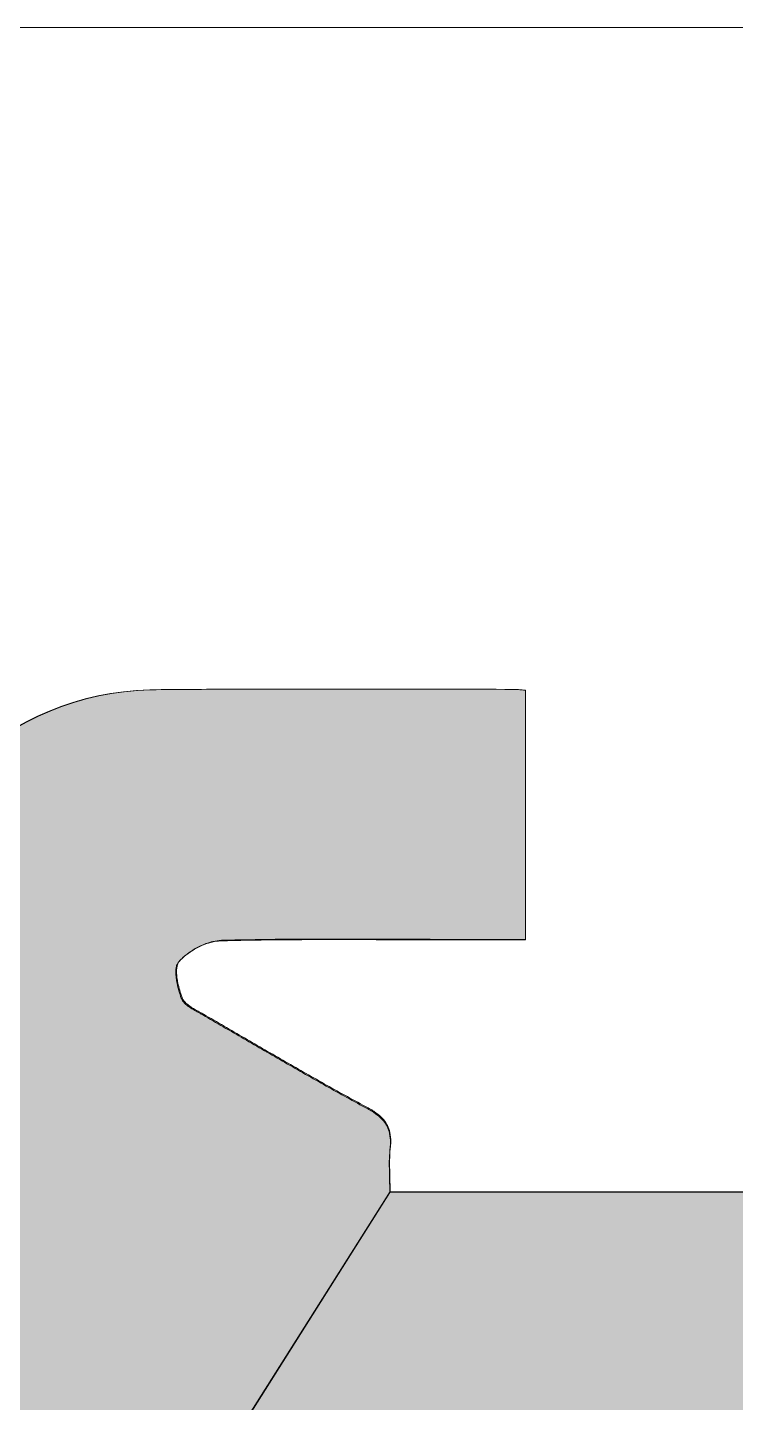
# Model space of a CAD drawing. Header units: millimetres. Extents: x 1563.6 to 1623.6, y 451.3 to 517.1.
# Drawn here: x 1587.57 to 1593.42, y 505.7 to 517.07 of the extents above; entities that cross this region are included whole.
import ezdxf

# ---------------------------------------------------------------- set-up
doc = ezdxf.new("R2010")
doc.units = ezdxf.units.MM
doc.layers.add('GSBWFILL', color=4, linetype='Continuous', lineweight=0)

# ---------------------------------------------------------------- blocks, each defined once
blk = doc.blocks.new('*U17')
at = {"layer": 'GSBWFILL', "linetype": 'Continuous', "transparency": 33554687}
blk.add_lwpolyline([(-300, -300), (300, -300), (300, 300), (-300, 300), (-300, -300)], close=True, dxfattribs=at)
blk = doc.blocks.new('*U2')
at = {"layer": 'GSBWFILL'}
h = blk.add_hatch(color=7, dxfattribs=at)
h.dxf.hatch_style = 1
edge = h.paths.add_edge_path()
edge.add_arc((-223.7118479342503, 123.9019255798397), 134.5399867888888, 0.4755107794100787, 8.80963096318299)
edge.add_arc((-210.4797245235851, 126.6626116052119), 121.0431962083983, 8.477530734480249, 38.35285450898328)
edge.add_arc((-222.6771712527571, 117.762267481104), 136.1324476578282, 38.10501252996854, 44.36545297782028)
edge.add_arc((-121.0654888848943, 217.1058267518998), 5.97348926432993, 217.5241994949239, 224.0774512428911, ccw=False)
edge.add_arc((-119.6496886883905, 218.2206499331244), 7.775420370937713, 206.5432164093957, 217.6848630755313, ccw=False)
edge.add_arc((-121.1823994090455, 217.4493025016609), 6.059569156575277, 200.8807459599074, 206.4948147007173, ccw=False)
edge.add_arc((-123.1098741038451, 216.7387014378949), 4.005473820836881, 191.400431979921, 201.2106992593388, ccw=False)
edge.add_arc((-124.6017478908906, 216.4347336505485), 2.482953373333588, 181.449712178951, 191.3293687231687, ccw=False)
edge.add_arc((-125.5096235873533, 216.4099418274572), 1.574742098153681, 169.365460057047, 181.3836733278239, ccw=False)
edge.add_arc((-125.870049468888, 216.4685291345825), 1.209727848277359, 161.6424229290058, 168.9423497328774, ccw=False)
edge.add_arc((277.6262405145436, 80.70267076963151), 426.9345396466999, 160.4931002721374, 161.4039488722066, ccw=False)
edge.add_arc((558.9923459012739, -18.78473242792063), 725.3714848003207, 159.9690240346271, 160.5070749021005, ccw=False)
edge.add_arc((1779.387037351921, -460.4718900934607), 2023.234116469964, 159.6649004247251, 160.0554270509742, ccw=False)
edge.add_line((-117.751490793137, 242.6224812931949), (-98.61455024565541, 283.6579640261961))
edge.add_arc((-89.02204647977996, 293.8166885303995), 13.97196521791539, 222.80325368328, 226.6420839859794, ccw=False)
edge.add_arc((-93.0935448192549, 290.1158642183246), 8.470250352454748, 212.9035279255884, 223.1499375003056, ccw=False)
edge.add_arc((-95.81713311549281, 288.3753431437624), 5.238097694853753, 193.3711560833599, 213.1026763863605, ccw=False)
edge.add_arc((-95.99418188078083, 288.2661634905954), 5.041022254349, 174.9549987676803, 192.6292135645765, ccw=False)
edge.add_arc((-93.82830162210541, 288.099189665326), 7.213235507483956, 165.6201205405795, 175.1467191579683, ccw=False)
edge.add_arc((-89.51862839604087, 287.0078741764254), 11.6589239040249, 158.1367239465815, 165.6848970760804, ccw=False)
edge.add_arc((-439.9938428911602, 424.5502973985891), 364.8394910145263, 338.5866301753918, 339.7380673343111)
edge.add_arc((-2834.589810552122, 1284.979759358675), 2909.317334710531, 340.1731676682554, 340.6065343007786)
edge.add_arc((-77.35231624824152, 314.4175190291196), 13.75474119112547, 156.2026111756729, 160.8459239299284, ccw=False)
edge.add_arc((-85.07976196690628, 317.8485924126755), 5.299890280764298, 145.5512016197486, 156.4329316615372, ccw=False)
edge.add_arc((-86.96909129472867, 319.179413848351), 2.989221466017819, 108.7043257140165, 146.1013528633297, ccw=False)
edge.add_arc((-86.36625119501116, 317.0825511828162), 5.169657179073787, 88.805423602796, 107.58009994873089, ccw=False)
edge.add_line((-86.2584753152066, 322.2510847958328), (-59.65949203413149, 364.4177184511472))
edge.add_arc((-134.5472718022597, 364.3684100032009), 74.8877960012358, 0.03772532130261086, 1.225898699169524)
edge.add_arc((-347.4375005394651, 359.9637985679854), 287.823570726563, 1.195831460359507, 1.485127826404453)
edge.add_arc((23.64394459424062, 369.6158719215487), 83.38338614899295, 180.5627439548819, 181.5066624243537, ccw=False)
edge.add_arc((-20.0114470365689, 369.1728725290907), 39.72575173215639, 179.2705784563338, 180.5422444428694, ccw=False)
edge.add_arc((-37.66301254919257, 369.4853397426453), 22.07181312321053, 174.5064062645738, 179.4983137412408, ccw=False)
edge.add_arc((-42.37696748890365, 369.8725308725721), 17.34256738948383, 173.5908765311599, 174.2887695561098, ccw=False)
edge.add_arc((-68.97379924196099, 372.9165511141239), 9.428000420590589, 353.2501478581731, 361.9209803998004)
edge.add_arc((-65.63766495773707, 373.0415200983001), 6.089565933030407, 1.79802845456364, 15.87804840832888)
edge.add_arc((-64.56937489735095, 373.3067596888682), 4.989606440337885, 16.30469916908217, 43.14355684707483)
edge.add_arc((-66.16620286408124, 371.8447019992288), 7.154561444095036, 42.94193104089826, 54.26621768280766)
edge.add_arc((-67.89143807384148, 369.5702583879472), 10.0086483469448, 53.85334900128733, 57.90276310818487)
edge.add_arc((-69.43267603174314, 367.1669704460491), 12.86356843482195, 57.77515116980135, 61.84861549258692)
edge.add_arc((157.6434429292231, 787.7733800003509), 465.1253459441937, 240.645300425097, 241.6304990109868, ccw=False)
edge.add_arc((302.5553234628707, 1045.826422907508), 761.0827797094732, 240.0578410022031, 240.6600541425519, ccw=False)
edge.add_arc((841.3900008324036, 1981.297056690152), 1840.642002821037, 239.8088238574419, 240.0578710657893, ccw=False)
edge.add_arc((16657.66168111352, 29234.09178353771), 33350.4691298864, 239.8539057923182, 239.867650593851, ccw=False)
edge.add_arc((-105.9807160492176, 368.6057799482688), 29.70468388909368, 60.07829531608512, 61.23067955988356)
edge.add_arc((-65.88181486095678, 442.0231244694319), 53.94964814570941, 240.4327539623165, 241.4275229773295, ccw=False)
edge.add_arc((-84.91253210975364, 408.4718773471573), 15.37693309383298, 237.50578836730512, 240.4208199511366, ccw=False)
edge.add_arc((-88.74774027576035, 402.4303712723857), 8.220928664413185, 233.208626429408, 237.43055853630779, ccw=False)
edge.add_arc((-90.32565082367049, 400.3050702939984), 5.57393405780574, 228.6462241947897, 233.11380627678778, ccw=False)
edge.add_arc((-91.7079468302434, 398.7623022255615), 3.502619771682917, 217.844618679121, 228.9455080888514, ccw=False)
edge.add_arc((-92.72307006745915, 397.9687392566914), 2.214134682725438, 203.0885264505859, 217.7447798146839, ccw=False)
edge.add_arc((-93.04328431816903, 397.8140388376615), 1.858978695746498, 200.683391235177, 202.5726983427987, ccw=False)
edge.add_arc((-79.37684331935907, 402.9344801632949), 16.45316854560637, 191.4843680947492, 200.5558453101, ccw=False)
edge.add_arc((-83.66284819018657, 402.0432897692971), 12.07555356021352, 187.1429820699558, 191.3894636029873, ccw=False)
edge.add_arc((-86.68765302281655, 401.6561279550531), 9.026086037564816, 183.0184990597586, 187.0919772216477, ccw=False)
edge.add_arc((-90.0360887428798, 401.5088341113444), 5.674615033765832, 174.3882159360975, 183.3136690338511, ccw=False)
edge.add_arc((-92.40569361435878, 401.7393487421115), 3.293826285467299, 163.820015944928, 174.3480668203581, ccw=False)
edge.add_arc((-93.68425402680926, 402.1074579696361), 1.963334477330586, 150.3166177258855, 163.7397858207579, ccw=False)
edge.add_arc((-94.13989863215576, 402.3521651142638), 1.446359941934045, 138.5918199948672, 149.7999371451818, ccw=False)
edge.add_arc((-88.06070030575492, 396.8368623238047), 9.654478642452457, 129.219404182049, 137.9053331908208, ccw=False)
edge.add_arc((-86.46094522017472, 394.8843717350112), 12.17864529682977, 110.7870391582205, 129.242152246102, ccw=False)
edge.add_arc((-87.31463683101545, 397.0624310185283), 9.83942545731361, 103.22642390879611, 110.64065846857139, ccw=False)
edge.add_arc((-87.88391806367748, 399.5666988333145), 7.27135996915823, 92.02052870698878, 103.37452921545832, ccw=False)
edge.add_arc((-74.26394865500811, -86.54077138692259), 493.5694093743288, 90.5547970817338, 91.61104085835899, ccw=False)
edge.add_arc((-70.9774157990916, -425.9119517233435), 832.9565030315563, 89.92878565951781, 90.55481681372453, ccw=False)
edge.add_arc((-68.26183802978484, -2249.872446248859), 2656.916885472202, 89.64363118277191, 90.03623474988018, ccw=False)
edge.add_line((-51.73642846070899, 406.9930466103268), (-36.80141362016249, 406.9930727571526))
edge.add_line((-36.80141362016249, 406.9930727571526), (-36.80141362016249, 449.0772425909371))
edge.add_arc((-34.04274550337349, 485.6261637610062), 36.65288376750884, 265.1688720097481, 265.6835688033881, ccw=False)
edge.add_arc((-26.03243354749049, 577.5645571003449), 128.939486517036, 264.692805850648, 265.06272532411856, ccw=False)
edge.add_arc((-39.69398411469093, 429.5865210002053), 19.66799565898402, 84.93848453566422, 85.96842314595551)
edge.add_arc((-38.96507280759664, 439.7948786076901), 9.433656761923489, 86.02549226497418, 88.0289950720085)
edge.add_arc((-38.85639307195952, 442.6693432122175), 6.557162153675987, 88.11420567977567, 89.98130237737364)
edge.add_arc((-68.67952065716318, -10703.31976443073), 11152.58615024978, 89.8467741957108, 90.08278238910962)
edge.add_arc((-78.68508465607874, -1870.830981324288), 2320.093766572852, 90.1508392572592, 90.52898338373346)
edge.add_arc((-98.73159981874204, 401.0730781036236), 48.11043504154588, 91.63589449400153, 173.5174155955244)
edge.add_arc((-96.05572425027881, 400.439875938592), 50.84174281453301, 173.1488528495179, 178.8729654020761)
edge.add_arc((-97.94242466634627, 400.2787899245836), 48.95897687105431, 178.6410562718858, 193.3521310190619)
edge.add_arc((-100.8642652654781, 399.799739357956), 46.00595966085179, 193.6119895502309, 215.3288845381191)
edge.add_arc((-93.58992439559884, 404.8892637115531), 54.88384373414002, 215.2722433525226, 226.8996180800363)
edge.add_arc((-87.68376675799948, 410.8895296333959), 63.30089251983878, 226.7072106464439, 229.3264038653094)
edge.add_arc((-113.164150186622, 381.3286724734637), 24.27416894121708, 229.4655488853245, 230.6015313250234)
edge.add_arc((-155.170525986967, 329.9758619952949), 42.07081627759504, 49.72851742303288, 50.78359669847629, ccw=False)
edge.add_arc((-136.0987966469019, 352.4886185194705), 12.56564616399294, 46.76166635278889, 49.724270187213676, ccw=False)
edge.add_arc((-132.3141434502645, 356.546443163188), 7.016896149462742, 43.51902364316072, 46.57720076751292, ccw=False)
edge.add_arc((-129.9597410697964, 358.7435359749202), 3.79680661764575, 35.24732601794773, 43.94183395261979, ccw=False)
edge.add_arc((-128.5773511212109, 359.7248661551298), 2.101522857332099, 25.39335602795552, 35.148237557687594, ccw=False)
edge.add_arc((-127.8376492879829, 360.0784288497613), 1.28167075517404, 12.92900887028992, 25.295158089162726, ccw=False)
edge.add_arc((-127.5038582512244, 360.1603621853835), 0.9380241776107746, -0.5254913227299198, 12.613060739336504, ccw=False)
edge.add_arc((-62.11159232896404, 359.1203188430362), 64.46253356557236, 179.083193041483, 180.1252102565045)
edge.add_arc((-15.93023011287866, 359.3566390895425), 110.6443847908113, 180.1953244945761, 181.4216236666816)
edge.add_arc((-3046.79001479415, 282.020126385719), 2921.201940572069, 1.392975570446879, 1.4631791610934783, ccw=False)
edge.add_arc((-212.1703276346772, 351.1781031086574), 85.73904900235686, -0.7448187472759855, 1.2399274529980744, ccw=False)
edge.add_arc((-170.6310579112707, 350.6760700593957), 44.19677935809872, 355.4106147934582, 359.20593759206844, ccw=False)
edge.add_arc((-154.9538522584913, 349.4452313833398), 28.47136787464574, 349.57774159056197, 355.3552583018394, ccw=False)
edge.add_arc((-147.5212605934052, 348.1319491803327), 20.92389717705182, 341.69872667266395, 349.4327480169697, ccw=False)
edge.add_arc((-1312.070910397398, 740.1988731006315), 1249.700378518334, 340.5168690579108, 341.3983677612949, ccw=False)
edge.add_arc((-2217.062318007036, 1059.770402770591), 2209.458279082639, 340.0329426363565, 340.5316084123385, ccw=False)
edge.add_arc((-7260.346074391168, 2879.679838794106), 7571.057078202695, 339.83014570291687, 340.12123155270126, ccw=False)
edge.add_arc((27232.34552701969, -9615.867421679215), 29115.33641324562, 160.1528388466268, 160.2147466238369)
edge.add_arc((-214.4511466484384, 121.5966743593163), 128.1911528169647, 66.94617983621157, 92.0875091802733)
edge.add_arc((-215.095552931319, 127.212736168816), 122.5561327368344, 91.88208229695663, 116.3208192564342)
edge.add_arc((-214.5221260606725, 125.018490885704), 124.7779901891761, 116.1100798154996, 180)
edge.add_line((-339.3001162498486, 125.018490885704), (-304.5097861289611, 125.018490885704))
edge.add_arc((-214.5962789333931, 124.8594819036094), 89.91364779644881, 149.2192607166227, 179.8986744665489, ccw=False)
edge.add_arc((-214.2118581033369, 124.8615975640119), 90.24305174130518, 81.55527457727942, 149.3453190556067, ccw=False)
edge.add_arc((-212.3216697132263, 141.1609501455682), 73.84469155786692, 67.90596698249959, 81.14874062657452, ccw=False)
edge.add_line((-184.5466306122869, 209.5830640724105), (-226.612782014465, 147.0283250149531))
edge.add_arc((-208.7442589562104, 134.8083508463266), 21.64744522952475, 145.63245016018, 165.120924709063)
edge.add_arc((-212.814233865119, 135.6152651009328), 17.50874659073025, 164.2529531188408, 217.2452114528448)
edge.add_arc((-212.8142338651192, 135.6152651009324), 17.50874659072988, 217.2452114528442, 247.8129560284334)
edge.add_arc((-211.3856846509699, 139.2573184209082), 21.42065730942976, 247.953596754671, 265.8062880783148)
edge.add_arc((-211.71616137304, 133.597724249004), 15.75227480586874, 265.499708844744, 303.8113182216615)
edge.add_arc((-212.8989097110858, 135.4020040839775), 17.90956953593923, 303.7431962955527, 318.6292060170891)
edge.add_arc((-223.4923541161126, 144.4934171381175), 31.86868383921088, 318.9508210181974, 322.3309773639823)
edge.add_line((-198.2665685563597, 125.018490885704), (-193.6028757767697, 130.919713148104))
edge.add_line((-193.6028757767697, 130.919713148104), (-149.6160788184109, 187.194007427094))
edge.add_arc((-211.7920690060033, 125.1463113422305), 87.83945779231094, -0.08337455015168871, 44.94082684043673, ccw=False)
edge.add_line((-123.9527042133429, 125.018490885704), (-89.17649448738818, 125.018490885704))
h = blk.add_hatch(color=7, dxfattribs=at)
h.dxf.hatch_style = 1
h.paths.add_polyline_path([(106.2319230399358, 364.3144515610101), (90.94842329959172, 321.8031504425254), (-86.2584753152066, 322.2510847958328), (-59.65949203413149, 364.4177184511472)])
at = {"layer": 'GSBWFILL', "color": 7}
for points in [[(106.2319230399358, 364.3144515610101), (-59.65949203413149, 364.4177184511472, 0.005184430830933229), (-59.67661649452359, 365.9705846855867, 0.001262294195825021), (-59.71061377764065, 367.4234567462889, -0.004118644578939174), (-59.7354197363895, 368.7969155783193, -0.005548746557639913), (-59.73397956715891, 369.6785997689584, -0.02178475054332626), (-59.63344781952739, 371.5983727707725, -0.003045142190391005), (-59.61114655245976, 371.808432642826, 0.03785170602552033), (-59.55109727963256, 373.2325885482804, 0.06151308669840596), (-59.7804391036627, 374.7075688812255, 0.1176448931808976), (-60.92874531230311, 376.7187955406633, 0.0494517738644483), (-61.98779642875454, 377.6523408583997, 0.01767074115064221), (-62.57326544626014, 378.0490602865674, 0.01777571297664161), (-63.36360831675321, 378.5088314021804, -0.004298766256676257), (-70.367877319499, 382.3693527902841, -0.002627656572061137), (-77.3204834619971, 386.3255746264166, -0.001086673872377389), (-84.24463532085767, 390.3339826678601, -5.997301051681653e-05), (-91.16354147272497, 394.3510626719197, 0.00502826720230352), (-91.6843157259984, 394.6438517422638, -0.004340525910632899), (-92.50298423658543, 395.0989529144653, -0.01271991067854666), (-93.17324201226094, 395.5022688997586, -0.01842373813931936), (-93.671279394641, 395.8468744317832, -0.01949597376466638), (-94.00838521529906, 396.1210281955626, -0.04847468260353813), (-94.47388677038018, 396.6133672538743, -0.06403728871357049), (-94.7598526614299, 397.1004598902745, -0.008243844147922764), (-94.78244524871045, 397.15744074985, -0.03960247048268013), (-95.50060398687239, 399.6586448306078, -0.01853089178925676), (-95.64468260010628, 400.5417445788852, -0.01777577338020219), (-95.70121613340072, 401.1808288817964, -0.03896433680987794), (-95.68350710017668, 402.0637410216522, -0.04596962801214779), (-95.56905503417622, 402.6571919348443, -0.05863668426580585), (-95.38995028638666, 403.0797143864, -0.04894366195161832), (-95.2246926673158, 403.3088149890417, -0.03791767133080687), (-94.1651471585703, 404.3164803941826, -0.08070012723723491), (-90.783091473839, 406.270260063461, -0.03236199160706424), (-89.56589585080948, 406.640850833708, -0.04958174295886602), (-88.14028854475029, 406.8335378970004, -0.004608765532202383), (-79.0431242100569, 407.0054993427201, -0.002731583009155606), (-69.94211384064394, 407.0439079069337, -0.001713057900970443), (-51.73642846070899, 406.9930466103268), (-36.80141362016249, 406.9930727571526), (-36.80141362016249, 449.0772425909371, -0.002245792200220378), (-37.1296224733189, 449.1034984824845, -0.001614079596518968), (-37.95877019905149, 449.1778222818656, 0.004493985213746161), (-38.31120127795495, 449.2058473104597, 0.00874215283574453), (-38.64061405968161, 449.2229540434663, 0.008146926443087154), (-38.85425323998035, 449.2265050167424, 0.001029780373132387), (-84.7930531529507, 449.2547451976969, 0.001649966510794881), (-100.1050500740605, 449.1639046122517, 0.3732955656293302), (-146.5344272732621, 406.5048040945211, 0.02498134743841488)], [(-86.2584753152066, 322.2510847958328), (-59.65949203413149, 364.4177184511472, 0.005184430830933229), (-59.67661649452359, 365.9705846855867, 0.001262294195825021), (-59.71061377764065, 367.4234567462889, -0.004118644578939174), (-59.7354197363895, 368.7969155783193, -0.005548746557639913), (-59.73397956715891, 369.6785997689584, -0.02178475054332626), (-59.63344781952739, 371.5983727707725, -0.003045142190391005), (-59.61114655245976, 371.808432642826, 0.03785170602552033), (-59.55109727963256, 373.2325885482804, 0.06151308669840596), (-59.7804391036627, 374.7075688812255, 0.1176448931808976), (-60.92874531230311, 376.7187955406633, 0.0494517738644483), (-61.98779642875454, 377.6523408583997, 0.01767074115064221), (-62.57326544626014, 378.0490602865674, 0.01777571297664161), (-63.36360831675321, 378.5088314021804, -0.004298766256676257), (-70.367877319499, 382.3693527902841, -0.002627656572061137), (-77.3204834619971, 386.3255746264166, -0.001086673872377389), (-84.24463532085767, 390.3339826678601, -5.997301051681653e-05), (-91.16354147272497, 394.3510626719197, 0.00502826720230352), (-91.6843157259984, 394.6438517422638, -0.004340525910632899), (-92.50298423658543, 395.0989529144653, -0.01271991067854666), (-93.17324201226094, 395.5022688997586, -0.01842373813931936), (-93.671279394641, 395.8468744317832, -0.01949597376466638), (-94.00838521529906, 396.1210281955626, -0.04847468260353813), (-94.47388677038018, 396.6133672538743, -0.06403728871357049), (-94.7598526614299, 397.1004598902745, -0.008243844147922764), (-94.78244524871045, 397.15744074985, -0.03960247048268013), (-95.50060398687239, 399.6586448306078, -0.01853089178925676), (-95.64468260010628, 400.5417445788852, -0.01777577338020219), (-95.70121613340072, 401.1808288817964, -0.03896433680987794), (-95.68350710017668, 402.0637410216522, -0.04596962801214779), (-95.56905503417622, 402.6571919348443, -0.05863668426580585), (-95.38995028638666, 403.0797143864, -0.04894366195161832), (-95.2246926673158, 403.3088149890417, -0.03791767133080687), (-94.1651471585703, 404.3164803941826, -0.08070012723723491), (-90.783091473839, 406.270260063461, -0.03236199160706424), (-89.56589585080948, 406.640850833708, -0.04958174295886602), (-88.14028854475029, 406.8335378970004, -0.004608765532202383), (-79.0431242100569, 407.0054993427201, -0.002731583009155606), (-69.94211384064394, 407.0439079069337, -0.001713057900970443), (-51.73642846070899, 406.9930466103268), (-36.80141362016249, 406.9930727571526), (-36.80141362016249, 449.0772425909371, -0.002245792200220378), (-37.1296224733189, 449.1034984824845, -0.001614079596518968), (-37.95877019905149, 449.1778222818656, 0.004493985213746161), (-38.31120127795495, 449.2058473104597, 0.00874215283574453), (-38.64061405968161, 449.2229540434663, 0.008146926443087154), (-38.85425323998035, 449.2265050167424, 0.001029780373132387), (-84.7930531529507, 449.2547451976969, 0.001649966510794881), (-100.1050500740605, 449.1639046122517, 0.3732955656293302), (-146.5344272732621, 406.5048040945211, 0.02498134743841488)]]:
    blk.add_lwpolyline(points, format="xyb", dxfattribs=at)
blk.add_lwpolyline([(106.2319230399358, 364.3144515610101), (90.94842329959172, 321.8031504425254), (-86.2584753152066, 322.2510847958328), (-59.65949203413149, 364.4177184511472)], close=True, dxfattribs=at)

msp = doc.modelspace()

# ---------------------------------------------------------------- linework, layer by layer
at = {"layer": 'GSBWFILL', "linetype": 'Continuous'}
msp.add_lwpolyline([(1598.70474150129, 507.4324020276117), (1590.564112436758, 507.4374695438955, 0.005184430830933229), (1590.563272104666, 507.5136718476481, 0.001262294195825021), (1590.561603788852, 507.5849672339652, -0.004118644578939174), (1590.560386510016, 507.652365651671, -0.005548746557639913), (1590.560457182048, 507.6956316877395, -0.02178475054332626), (1590.565390479328, 507.7898388526426, -0.003045142190391005), (1590.56648484785, 507.8001469177041, 0.03785170602552033), (1590.569431587774, 507.8700331438911, 0.06151308669840596), (1590.55817731812, 507.9424134280826, 0.1176448931808976), (1590.501827597474, 508.0411084099288, 0.0494517738644483), (1590.449857805694, 508.0869193769595, 0.01767074115064221), (1590.421127650501, 508.1063872059967, 0.01777571297664161), (1590.382343918748, 508.1289491095474, -0.004298766256676257), (1590.038630196165, 508.3183927441214, -0.002627656572061137), (1589.697451675187, 508.5125325942793, -0.001086673872377389), (1589.357669463767, 508.7092333276482, -5.997301051681653e-05), (1589.018144669856, 508.9063596118564, 0.00502826720230352), (1588.992589218296, 508.9207273669012, -0.004340525910632899), (1588.952415489784, 508.9430601068327, -0.01271991067854666), (1588.919524577817, 508.9628516423417, -0.01842373813931936), (1588.895084870745, 508.9797621365258, -0.01949597376466638), (1588.878542402647, 508.993215419184, -0.04847468260353813), (1588.855699294779, 509.0173754979073, -0.06403728871357049), (1588.841666367017, 509.0412781240391, -0.008243844147922764), (1588.840557702819, 509.0440742906845, -0.03960247048268013), (1588.805316193219, 509.1668134609246, -0.01853089178925676), (1588.798245962696, 509.2101489612849, -0.01777577338020219), (1588.795471747261, 509.2415101275552, -0.03896433680987794), (1588.796340765531, 509.2848364215887, -0.04596962801214779), (1588.801957161138, 509.3139582646338, -0.05863668426580585), (1588.810746195308, 509.334692300497, -0.04894366195161832), (1588.818855722713, 509.3459347329263, -0.03791767133080687), (1588.870849775328, 509.3953829233631, -0.08070012723723491), (1589.036814124916, 509.4912588645884, -0.03236199160706424), (1589.096544389207, 509.5094445072509, -0.04958174295886602), (1589.166501838574, 509.5189000532603, -0.004608765532202383), (1589.612918190829, 509.5273385510716, -0.002731583009155606), (1590.059523275828, 509.5292233374182, -0.001713057900970443), (1590.952913277219, 509.5267274701714), (1591.685804824595, 509.5267287532493), (1591.685804824595, 511.5918845417671, -0.002245792200220378), (1591.669698948785, 511.5931729717545, -0.001614079596518968), (1591.629010983878, 511.5968201917216, 0.004493985213746161), (1591.611716474196, 511.5981954368614, 0.00874215283574453), (1591.595551519162, 511.5990348990351, 0.008146926443087154), (1591.585067810167, 511.5992091525144, 0.001029780373132387), (1589.330757485583, 511.600594955618, 0.001649966510794881), (1588.57936666095, 511.5961372233732, 0.3732955656293302), (1586.300982711382, 509.5027684171189, 0.02498134743841488)], format="xyb", dxfattribs=at)
at = {"layer": 'GSBWFILL'}
for points in [[(1598.70474150129, 507.4324020276117), (1590.564112436758, 507.4374695438955, 0.005184430830933229), (1590.563272104666, 507.5136718476481, 0.001262294195825021), (1590.561603788852, 507.5849672339652, -0.004118644578939174), (1590.560386510016, 507.652365651671, -0.005548746557639913), (1590.560457182048, 507.6956316877395, -0.02178475054332626), (1590.565390479328, 507.7898388526426, -0.003045142190391005), (1590.56648484785, 507.8001469177041, 0.03785170602552033), (1590.569431587774, 507.8700331438911, 0.06151308669840596), (1590.55817731812, 507.9424134280826, 0.1176448931808976), (1590.501827597474, 508.0411084099288, 0.0494517738644483), (1590.449857805695, 508.0869193769595, 0.01767074115064221), (1590.421127650501, 508.1063872059967, 0.01777571297664161), (1590.382343918748, 508.1289491095474, -0.004298766256676257), (1590.038630196165, 508.3183927441214, -0.002627656572061137), (1589.697451675187, 508.5125325942793, -0.001086673872377389), (1589.357669463767, 508.7092333276482, -5.997301051681653e-05), (1589.018144669856, 508.9063596118564, 0.00502826720230352), (1588.992589218296, 508.9207273669012, -0.004340525910632899), (1588.952415489784, 508.9430601068327, -0.01271991067854666), (1588.919524577817, 508.9628516423417, -0.01842373813931936), (1588.895084870745, 508.9797621365258, -0.01949597376466638), (1588.878542402647, 508.993215419184, -0.04847468260353813), (1588.855699294779, 509.0173754979073, -0.06403728871357049), (1588.841666367017, 509.0412781240391, -0.008243844147922764), (1588.840557702819, 509.0440742906845, -0.03960247048268013), (1588.805316193219, 509.1668134609246, -0.01853089178925676), (1588.798245962696, 509.2101489612849, -0.01777577338020219), (1588.795471747261, 509.2415101275552, -0.03896433680987794), (1588.796340765531, 509.2848364215887, -0.04596962801214779), (1588.801957161138, 509.3139582646338, -0.05863668426580585), (1588.810746195308, 509.334692300497, -0.04894366195161832), (1588.818855722713, 509.3459347329263, -0.03791767133080687), (1588.870849775328, 509.3953829233631, -0.08070012723723491), (1589.036814124916, 509.4912588645884, -0.03236199160706424), (1589.096544389207, 509.5094445072509, -0.04958174295886602), (1589.166501838574, 509.5189000532603, -0.004608765532202383), (1589.612918190829, 509.5273385510716, -0.002731583009155606), (1590.059523275828, 509.5292233374182, -0.001713057900970443), (1590.952913277219, 509.5267274701714), (1591.685804824595, 509.5267287532493), (1591.685804824595, 511.5918845417671, -0.002245792200220378), (1591.669698948785, 511.5931729717545, -0.001614079596518968), (1591.629010983878, 511.5968201917216, 0.004493985213746161), (1591.611716474196, 511.5981954368614, 0.00874215283574453), (1591.595551519162, 511.5990348990351, 0.008146926443087154), (1591.585067810167, 511.5992091525144, 0.001029780373132387), (1589.330757485583, 511.600594955618, 0.001649966510794881), (1588.57936666095, 511.5961372233732, 0.3732955656293302), (1586.300982711382, 509.5027684171189, 0.02498134743841488)], [(1590.564112436758, 507.4374695438956, 0.005184430830932237), (1590.563272104666, 507.5136718476481, 0.001262294195825021), (1590.561603788852, 507.5849672339652, -0.004118644578939174), (1590.560386510016, 507.652365651671, -0.005548746557639913), (1590.560457182048, 507.6956316877395, -0.02178475054332626), (1590.565390479328, 507.7898388526426, -0.003045142190391005), (1590.56648484785, 507.8001469177041, 0.03785170602552033), (1590.569431587774, 507.8700331438911, 0.06151308669840596), (1590.55817731812, 507.9424134280826, 0.1176448931808976), (1590.501827597474, 508.0411084099288, 0.0494517738644483), (1590.449857805695, 508.0869193769595, 0.01767074115064221), (1590.421127650501, 508.1063872059967, 0.01777571297664161), (1590.382343918748, 508.1289491095474, -0.004298766256676257), (1590.038630196165, 508.3183927441214, -0.002627656572061137), (1589.697451675187, 508.5125325942793, -0.001086673872377389), (1589.357669463767, 508.7092333276482, -5.997301051681653e-05), (1589.018144669856, 508.9063596118564, 0.00502826720230352), (1588.992589218296, 508.9207273669012, -0.004340525910632899), (1588.952415489784, 508.9430601068327, -0.01271991067854666), (1588.919524577817, 508.9628516423417, -0.01842373813931936), (1588.895084870745, 508.9797621365258, -0.01949597376466638), (1588.878542402647, 508.993215419184, -0.04847468260353813), (1588.855699294779, 509.0173754979073, -0.06403728871357049), (1588.841666367017, 509.0412781240391, -0.008243844147922764), (1588.840557702819, 509.0440742906845, -0.03960247048268013), (1588.805316193219, 509.1668134609246, -0.01853089178925676), (1588.798245962696, 509.2101489612849, -0.01777577338020219), (1588.795471747261, 509.2415101275552, -0.03896433680987794), (1588.796340765531, 509.2848364215887, -0.04596962801214779), (1588.801957161138, 509.3139582646338, -0.05863668426580585), (1588.810746195308, 509.334692300497, -0.04894366195161832), (1588.818855722713, 509.3459347329263, -0.03791767133080687), (1588.870849775328, 509.3953829233631, -0.08070012723723491), (1589.036814124916, 509.4912588645884, -0.03236199160706424), (1589.096544389207, 509.5094445072509, -0.04958174295886602), (1589.166501838574, 509.5189000532603, -0.004608765532202383), (1589.612918190829, 509.5273385510716, -0.002731583009155606), (1590.059523275828, 509.5292233374182, -0.001713057900970443), (1590.952913277219, 509.5267274701714), (1591.685804824595, 509.5267287532493), (1591.685804824595, 511.5918845417671, -0.002245792200220378), (1591.669698948785, 511.5931729717545, -0.001614079596518968), (1591.629010983878, 511.5968201917216, 0.004493985213746161), (1591.611716474196, 511.5981954368614, 0.00874215283574453), (1591.595551519162, 511.5990348990351, 0.008146926443087154), (1591.585067810167, 511.5992091525144, 0.001029780373132387), (1589.330757485583, 511.600594955618, 0.001649966510794881), (1588.57936666095, 511.5961372233732, 0.3732955656293302), (1586.300982711382, 509.5027684171189, 0.02498134743841488)]]:
    msp.add_lwpolyline(points, format="xyb", dxfattribs=at)
msp.add_lwpolyline([(1598.70474150129, 507.4324020276117), (1597.954749091264, 505.3462860384166), (1589.258846240263, 505.3682670879718), (1590.564112436758, 507.4374695438955)], close=True, dxfattribs=at)

# ---------------------------------------------------------------- block references
at = {"layer": 'GSBWFILL', "xscale": 0.1, "yscale": 0.1, "zscale": 0.1}
msp.add_blockref('*U17', (1593.555549506607, 487.073509181736), dxfattribs=at)
at = {"layer": 'GSBWFILL', "color": 28, "true_color": 0x0a0a0a, "xscale": 0.04896075896735724, "yscale": 0.04896075896735724, "zscale": 0.04896075896735724}
msp.add_blockref('*U2', (1593.48762996651, 489.6047219095468), dxfattribs=at)

doc.saveas('drawing.dxf')
